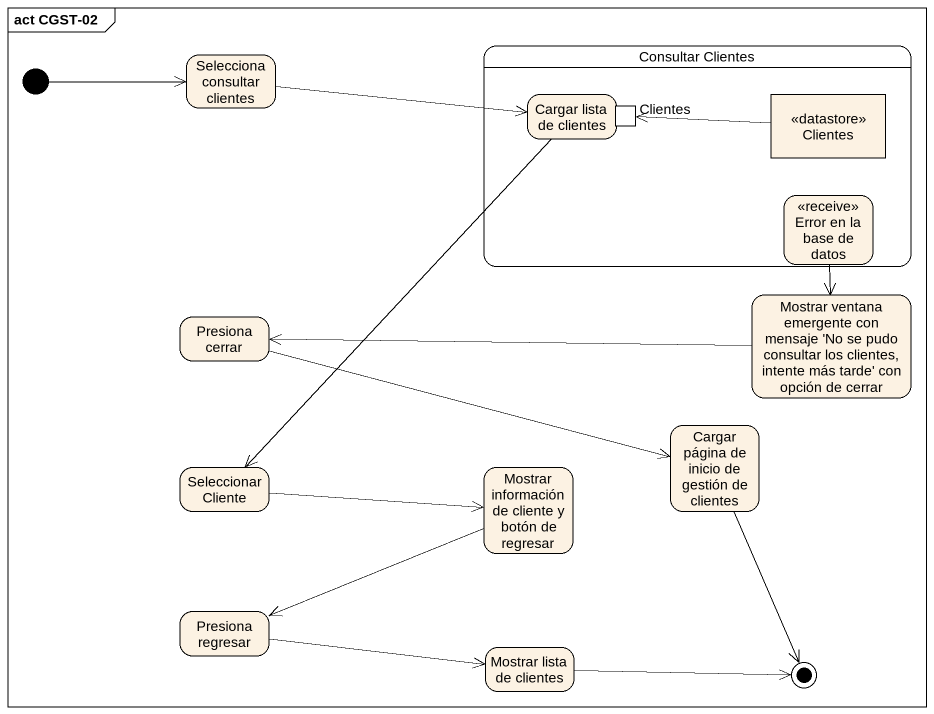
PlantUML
@startuml
mainframe act CGST-02
hide empty description
state "Selecciona consultar clientes" as Selecciona_consultar
state "Consultar Clientes" as Consultar_Clientes {
  state "Cargar lista de clientes" as Cargar_lista_de_clientes {
    state Clientes <<inputPin>>
  }
  state "Clientes" as Clientes_2 <<datastore>>
  state "Error en la base de datos" as Error_en_la_base_de_datos <<receive>>
}
state "Presiona cerrar" as Presiona_cerrar
state "Mostrar ventana emergente con mensaje 'No se pudo consultar los clientes, intente más tarde' con opción de cerrar" as Mostrar_ventana_emergente
state "Cargar página de inicio de gestión de clientes" as Cargar_página_de_inicio_de
state "Seleccionar Cliente" as Seleccionar_Cliente
state "Mostrar información de cliente y botón de regresar" as Mostrar_información_de
state "Presiona regresar" as Presiona_regresar
state "Mostrar lista de clientes" as Mostrar_lista_de_clientes
[*] -right-> Selecciona_consultar
Selecciona_consultar -right-> Cargar_lista_de_clientes
Cargar_lista_de_clientes --> Seleccionar_Cliente
Clientes_2 -left-> Clientes
Error_en_la_base_de_datos --> Mostrar_ventana_emergente
Presiona_cerrar -right-> Cargar_página_de_inicio_de
Mostrar_ventana_emergente -left-> Presiona_cerrar
Seleccionar_Cliente -right-> Mostrar_información_de
Mostrar_información_de -left-> Presiona_regresar
Presiona_regresar -right-> Mostrar_lista_de_clientes
Cargar_página_de_inicio_de --> [*]
Mostrar_lista_de_clientes -right-> [*]
@enduml
